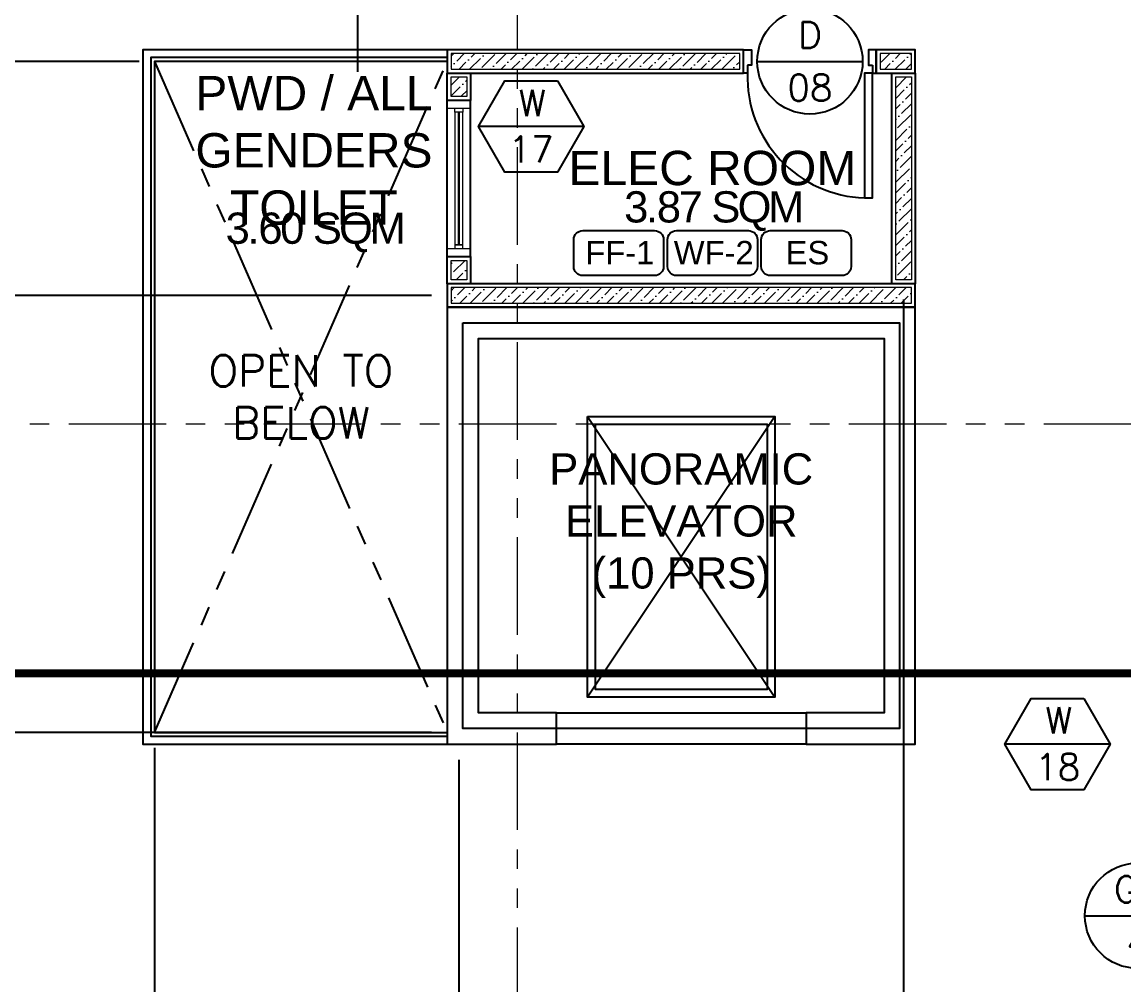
# Model space of a CAD drawing. Header units: metres. Extents: x -12400 to 1, y 0 to 106422.
# Drawn here: x -12076.93 to -12069.87, y 106394.23 to 106400.4 of the extents above; entities that cross this region are included whole.
import ezdxf
from ezdxf.enums import TextEntityAlignment as Align

# ---------------------------------------------------------------- set-up
doc = ezdxf.new("R2010")
doc.units = ezdxf.units.M
doc.header["$PDMODE"] = 35
for name, pattern in [('CENTER', [2, 1.25, -0.25, 0.25, -0.25]), ('HIDDEN2', [4.762499999999999, 3.175, -1.5875]), ('PHANTOM2', [1.25, 0.625, -0.125, 0.125, -0.125, 0.125, -0.125])]:
    doc.linetypes.add(name, pattern=pattern)
for name, color, linetype, lineweight in [('.3', 6, 'Continuous', 30), ('0.1', 1, 'Continuous', 9), ('0.20', 2, 'Continuous', 20), ('A-DIM-100', 8, 'Continuous', 0), ('DIM 001', 251, 'Continuous', 13), ('HATCH', 250, 'Continuous', 5), ('W', 140, 'Continuous', 80)]:
    doc.layers.add(name, color=color, linetype=linetype, lineweight=lineweight)
for name, color, linetype in [('FIXTURE', 35, 'Continuous'), ('P-HIDE', 1, 'HIDDEN2'), ('SCH-DOOR', 23, 'Continuous'), ('SCH-FLR', 224, 'Continuous'), ('SCH-WIND', 181, 'Continuous'), ('tiles', 36, 'Continuous'), ('txt', 2, 'Continuous'), ('WALL', 7, 'Continuous'), ('WINDOW', 1, 'Continuous')]:
    doc.layers.add(name, color=color, linetype=linetype)
doc.layers.add('GUIDELINES', color=206, linetype='Continuous', plot=False)
doc.styles.add('arial', font='arial.ttf')
doc.styles.add('Arial-Bold', font='arial.ttf')
doc.styles.add('CPDA-FONT', font='arial.ttf')
doc.styles.add('DIMTXT-100', font='arial.ttf')
doc.styles.add('swis721', font='swiss.ttf')
doc.styles.add('T-0.15', font='romans.shx', dxfattribs={"height": 0.15})
doc.styles.add('T.25', font='romans.shx', dxfattribs={"height": 0.2})
doc.dimstyles.new('CPDA - D40', dxfattribs={"dimscale": 0.4, "dimtxt": 200, "dimasz": 1.2, "dimexe": 0, "dimexo": 25, "dimgap": 50, "dimtad": 1, "dimdec": 0, "dimdsep": 46, "dimtxsty": 'CPDA-FONT', "dimblk": 'CPDA ARROWHEAD DIM.', "dimcen": 0.25, "dimclrd": 250, "dimclre": 250, "dimclrt": 2, "dimaunit": 1, "dimadec": 0, "dimazin": 0, "dimtfac": 1, "dimtdec": 0, "dimtix": 1, "dimtmove": 0, "dimatfit": 3, "dimldrblk": 'leader.cathy', "dimfxl": 1, "dimarcsym": 0})
doc.dimstyles.new('D-100', dxfattribs={"dimtxt": 0.2, "dimasz": 0.15, "dimexe": 0.1, "dimexo": 0.1, "dimgap": 0.1, "dimtad": 1, "dimdec": 3, "dimzin": 4, "dimdsep": 46, "dimtxsty": 'DIMTXT-100', "dimblk": 'ARCHTICK', "dimcen": 0.2, "dimdle": 0.1, "dimclrd": 8, "dimclre": 8, "dimclrt": 2, "dimadec": 0, "dimazin": 1, "dimtfac": 1, "dimtdec": 3, "dimtofl": 0, "dimtmove": 2, "dimatfit": 3, "dimfxl": 1, "dimarcsym": 0})
doc.dimstyles.new('DIM 200', dxfattribs={"dimtxt": 200, "dimasz": 1, "dimexe": 0, "dimexo": 40, "dimgap": 50, "dimtad": 1, "dimtoh": 1, "dimdec": 0, "dimlfac": 2, "dimtxsty": 'swis721', "dimblk": 'CIR', "dimcen": 0, "dimclrd": 155, "dimclre": 155, "dimclrt": 4, "dimadec": 0, "dimazin": 0, "dimtfac": 1, "dimtdec": 0, "dimtix": 1, "dimtmove": 1, "dimatfit": 3, "dimldrblk": 'CIR', "dimfxl": 0, "dimarcsym": 0})

# ---------------------------------------------------------------- blocks, each defined once
blk = doc.blocks.new('CIR')
at = {"color": 4}
blk.add_circle((0, 0), 50, dxfattribs=at)
blk = doc.blocks.new('D-TAG')
at = {"layer": 'SCH-DOOR'}
blk.add_line((-0.2999999999883585, 0), (0.2999999999883585, 0), dxfattribs=at)
blk.add_circle((0, 5.821121362714621e-11), 0.3, dxfattribs=at)
at = {"layer": 'SCH-DOOR', "color": 2, "style": 'T-0.15'}
for tag, p in [('D-TAG', (-7.105427357601002e-14, 0.150000000029106)), ('D-NO', (-7.105427357601002e-14, -0.1499999999709054))]:
    blk.add_attdef(tag, text='', height=0.15, dxfattribs=at).set_placement(p, align=Align.MIDDLE_CENTER)
blk = doc.blocks.new('CPDA ARROWHEAD DIM.')
at = {"layer": 'tiles', "color": 2}
for p, q in [((0, 67.7242054718663), (0, -67.7242054718663)), ((-67.72420547180809, 0), (67.72420547180809, 0))]:
    blk.add_line(p, q, dxfattribs=at)
at = {"layer": 'tiles', "color": 1}
blk.add_circle((0, 0), 37.7242054718663, dxfattribs=at)
blk = doc.blocks.new('leader.cathy')
at = {"layer": 'WALL', "lineweight": 9}
blk.add_hatch(color=1, dxfattribs=at).paths.add_polyline_path([(-2.328306436538696e-10, 0), (-34.46031830925494, 34.46031830937136), (-23.85371659160592, 45.06692002731143), (21.21320343518164, 1.164153218269348e-10), (-23.8537165914895, -45.0669200271368), (-34.46031830937136, -34.46031830925494)])
at = {"layer": 'WALL', "color": 1, "lineweight": 9}
for p, q in [((-34.46031830960419, 34.46031830931315), (-23.85371659160592, 45.06692002731143)), ((21.21320343518164, 1.164153218269348e-10), (-23.85371659160592, 45.06692002731143)), ((0, 0), (-34.46031830960419, 34.46031830931315)), ((-34.46031830937136, -34.46031830925494), (0, 0)), ((-23.8537165914895, -45.06692002667114), (21.21320343518164, 1.164153218269348e-10))]:
    blk.add_line(p, q, dxfattribs=at)
blk = doc.blocks.new('W-TAG')
at = {"layer": 'SCH-WIND'}
blk.add_line((-0.2999999999883585, 1.4210854715202e-14), (0.2999999999883585, -1.4210854715202e-14), dxfattribs=at)
blk.add_lwpolyline([(-0.1500000000232831, 0.2598076211288429), (-0.3000000000465661, 1.4210854715202e-14), (-0.1500000000232831, -0.2598076211288429), (0.1499999999650754, -0.2598076211288429), (0.2999999999883585, -1.4210854715202e-14), (0.1499999999650754, 0.2598076211288429)], close=True, dxfattribs=at)
at = {"layer": 'SCH-WIND', "color": 2, "style": 'T-0.15'}
for tag, p in [('W-TAG', (-0.005861362880693832, 0.1346037882111908)), ('W-NO', (-1.4210854715202e-14, -0.1299038105644215))]:
    blk.add_attdef(tag, text='', height=0.15, dxfattribs=at).set_placement(p, align=Align.MIDDLE_CENTER)
blk = doc.blocks.new('_ArchTick')
at = {"color": 0, "linetype": 'ByBlock', "const_width": 0.15}
blk.add_lwpolyline([(-0.5, -0.5), (0.5, 0.5)], dxfattribs=at)
blk = doc.blocks.new('*D1884')
at = {"layer": 'DEFPOINTS', "color": 0, "transparency": 16777216}
for p in [(-12077.65441529414, 106401.7952236538), (-12088.90441529417, 106400.1452236538), (-12076.07941529413, 106400.1452236538)]:
    blk.add_point(p, dxfattribs=at)
at = {"layer": 'DIM 001', "color": 8, "lineweight": -2, "transparency": 16777216}
for p, q in [((-12088.90441529417, 106401.8952236538), (-12088.90441529417, 106400.0452236538)), ((-12077.75441529414, 106401.7952236538), (-12089.00441529417, 106401.7952236538)), ((-12076.17941529413, 106400.1452236538), (-12089.00441529417, 106400.1452236538))]:
    blk.add_line(p, q, dxfattribs=at)
at = {"layer": 'DIM 001', "color": 8, "lineweight": -2, "transparency": 16777216, "xscale": 0.15, "yscale": 0.15, "zscale": 0.15}
for p, rotation in [((-12088.90441529417, 106401.7952236538), 90), ((-12088.90441529417, 106400.1452236538), 270)]:
    blk.add_blockref('_ArchTick', p, dxfattribs=dict(at, rotation=rotation))
at = {"layer": 'DIM 001', "color": 2, "transparency": 16777216, "insert": (-12089.10652989169, 106400.9702236537), "char_height": 0.2, "attachment_point": 5, "rotation": 90, "style": 'DIMTXT-100'}
blk.add_mtext('1.650', dxfattribs=at)
blk = doc.blocks.new('*D1885')
at = {"layer": 'DEFPOINTS', "color": 0, "transparency": 16777216}
for p in [(-12076.07941529413, 106400.1452236538), (-12088.90441529418, 106398.6452236538), (-12074.20441529415, 106398.6452236538)]:
    blk.add_point(p, dxfattribs=at)
at = {"layer": 'DIM 001', "color": 8, "lineweight": -2, "transparency": 16777216}
for p, q in [((-12088.90441529418, 106400.2452236538), (-12088.90441529418, 106398.5452236538)), ((-12076.17941529413, 106400.1452236538), (-12089.00441529418, 106400.1452236538)), ((-12074.30441529415, 106398.6452236538), (-12089.00441529418, 106398.6452236538))]:
    blk.add_line(p, q, dxfattribs=at)
at = {"layer": 'DIM 001', "color": 8, "lineweight": -2, "transparency": 16777216, "xscale": 0.15, "yscale": 0.15, "zscale": 0.15}
for p, rotation in [((-12088.90441529418, 106400.1452236538), 90), ((-12088.90441529418, 106398.6452236538), 270)]:
    blk.add_blockref('_ArchTick', p, dxfattribs=dict(at, rotation=rotation))
at = {"layer": 'DIM 001', "color": 2, "transparency": 16777216, "insert": (-12089.10652989169, 106399.3952236537), "char_height": 0.2, "attachment_point": 5, "rotation": 90, "style": 'DIMTXT-100'}
blk.add_mtext('1.500', dxfattribs=at)
blk = doc.blocks.new('*D1886')
at = {"layer": 'DEFPOINTS', "color": 0, "transparency": 16777216}
for p in [(-12074.20441529415, 106398.6452236538), (-12088.90441529419, 106395.8452236538), (-12074.20441529415, 106395.8452236538)]:
    blk.add_point(p, dxfattribs=at)
at = {"layer": 'DIM 001', "color": 8, "lineweight": -2, "transparency": 16777216}
for p, q in [((-12088.90441529419, 106398.7452236538), (-12088.90441529419, 106395.7452236538)), ((-12074.30441529415, 106398.6452236538), (-12089.00441529419, 106398.6452236538)), ((-12074.30441529415, 106395.8452236538), (-12089.00441529419, 106395.8452236538))]:
    blk.add_line(p, q, dxfattribs=at)
at = {"layer": 'DIM 001', "color": 8, "lineweight": -2, "transparency": 16777216, "xscale": 0.15, "yscale": 0.15, "zscale": 0.15}
for p, rotation in [((-12088.90441529419, 106398.6452236538), 90), ((-12088.90441529419, 106395.8452236538), 270)]:
    blk.add_blockref('_ArchTick', p, dxfattribs=dict(at, rotation=rotation))
at = {"layer": 'DIM 001', "color": 2, "transparency": 16777216, "insert": (-12089.1065298917, 106397.2452236537), "char_height": 0.2, "attachment_point": 5, "rotation": 90, "style": 'DIMTXT-100'}
blk.add_mtext('2.800', dxfattribs=at)
blk = doc.blocks.new('*D1887')
at = {"layer": 'DEFPOINTS', "color": 0, "transparency": 16777216}
for p in [(-12074.20441529415, 106395.8452236538), (-12088.9044152942, 106393.8452236537), (-12074.90441529414, 106393.8452236537)]:
    blk.add_point(p, dxfattribs=at)
at = {"layer": 'DIM 001', "color": 8, "lineweight": -2, "transparency": 16777216}
for p, q in [((-12088.9044152942, 106395.9452236538), (-12088.9044152942, 106393.7452236537)), ((-12074.30441529415, 106395.8452236538), (-12089.0044152942, 106395.8452236538)), ((-12075.00441529414, 106393.8452236537), (-12089.0044152942, 106393.8452236537))]:
    blk.add_line(p, q, dxfattribs=at)
at = {"layer": 'DIM 001', "color": 8, "lineweight": -2, "transparency": 16777216, "xscale": 0.15, "yscale": 0.15, "zscale": 0.15}
for p, rotation in [((-12088.9044152942, 106395.8452236538), 90), ((-12088.9044152942, 106393.8452236537), 270)]:
    blk.add_blockref('_ArchTick', p, dxfattribs=dict(at, rotation=rotation))
at = {"layer": 'DIM 001', "color": 2, "transparency": 16777216, "insert": (-12089.10652989171, 106394.8452236537), "char_height": 0.2, "attachment_point": 5, "rotation": 90, "style": 'DIMTXT-100'}
blk.add_mtext('2.000', dxfattribs=at)
blk = doc.blocks.new('*D1855')
at = {"layer": 'DEFPOINTS', "color": 0, "transparency": 16777216}
for p in [(-12071.27941529413, 106398.7202236537), (-12069.75441529414, 106388.5702236537), (-12071.27941529413, 106385.3202236537)]:
    blk.add_point(p, dxfattribs=at)
at = {"layer": 'DIM 001', "color": 8, "lineweight": -2, "transparency": 16777216}
for p, q in [((-12071.27941529413, 106398.6202236537), (-12071.27941529413, 106385.2202236537)), ((-12069.75441529414, 106388.4702236537), (-12069.75441529414, 106385.2202236537)), ((-12069.65441529414, 106385.3202236537), (-12071.37941529413, 106385.3202236537))]:
    blk.add_line(p, q, dxfattribs=at)
at = {"layer": 'DIM 001', "color": 8, "lineweight": -2, "transparency": 16777216, "xscale": 0.15, "yscale": 0.15, "zscale": 0.15, "rotation": 180}
blk.add_blockref('_ArchTick', (-12071.27941529413, 106385.3202236537), dxfattribs=at)
at = {"layer": 'DIM 001', "color": 8, "lineweight": -2, "transparency": 16777216, "xscale": 0.15, "yscale": 0.15, "zscale": 0.15}
blk.add_blockref('_ArchTick', (-12069.75441529414, 106385.3202236537), dxfattribs=at)
at = {"layer": 'DIM 001', "color": 2, "transparency": 16777216, "insert": (-12070.51691529413, 106385.5223382512), "char_height": 0.2, "attachment_point": 5, "style": 'DIMTXT-100'}
blk.add_mtext('1.525', dxfattribs=at)
blk = doc.blocks.new('*D1856')
at = {"layer": 'DEFPOINTS', "color": 0, "transparency": 16777216}
for p in [(-12074.12941529415, 106395.7702236537), (-12071.27941529413, 106395.7702236537), (-12074.12941529415, 106385.3202236537)]:
    blk.add_point(p, dxfattribs=at)
at = {"layer": 'DIM 001', "color": 8, "lineweight": -2, "transparency": 16777216}
for p, q in [((-12074.12941529415, 106395.6702236537), (-12074.12941529415, 106385.2202236537)), ((-12071.27941529413, 106395.6702236537), (-12071.27941529413, 106385.2202236537)), ((-12071.17941529413, 106385.3202236537), (-12074.22941529415, 106385.3202236537))]:
    blk.add_line(p, q, dxfattribs=at)
at = {"layer": 'DIM 001', "color": 8, "lineweight": -2, "transparency": 16777216, "xscale": 0.15, "yscale": 0.15, "zscale": 0.15, "rotation": 180}
blk.add_blockref('_ArchTick', (-12074.12941529415, 106385.3202236537), dxfattribs=at)
at = {"layer": 'DIM 001', "color": 8, "lineweight": -2, "transparency": 16777216, "xscale": 0.15, "yscale": 0.15, "zscale": 0.15}
blk.add_blockref('_ArchTick', (-12071.27941529413, 106385.3202236537), dxfattribs=at)
at = {"layer": 'DIM 001', "color": 2, "transparency": 16777216, "insert": (-12072.70441529414, 106385.5223382512), "char_height": 0.2, "attachment_point": 5, "style": 'DIMTXT-100'}
blk.add_mtext('2.850', dxfattribs=at)
blk = doc.blocks.new('*D1857')
at = {"layer": 'DEFPOINTS', "color": 0, "transparency": 16777216}
for p in [(-12076.0794152941, 106395.8452236538), (-12074.12941529415, 106395.7702236537), (-12076.0794152941, 106385.3202236537)]:
    blk.add_point(p, dxfattribs=at)
at = {"layer": 'DIM 001', "color": 8, "lineweight": -2, "transparency": 16777216}
for p, q in [((-12076.0794152941, 106395.7452236538), (-12076.0794152941, 106385.2202236537)), ((-12074.12941529415, 106395.6702236537), (-12074.12941529415, 106385.2202236537)), ((-12074.02941529415, 106385.3202236537), (-12076.1794152941, 106385.3202236537))]:
    blk.add_line(p, q, dxfattribs=at)
at = {"layer": 'DIM 001', "color": 8, "lineweight": -2, "transparency": 16777216, "xscale": 0.15, "yscale": 0.15, "zscale": 0.15, "rotation": 180}
blk.add_blockref('_ArchTick', (-12076.0794152941, 106385.3202236537), dxfattribs=at)
at = {"layer": 'DIM 001', "color": 8, "lineweight": -2, "transparency": 16777216, "xscale": 0.15, "yscale": 0.15, "zscale": 0.15}
blk.add_blockref('_ArchTick', (-12074.12941529415, 106385.3202236537), dxfattribs=at)
at = {"layer": 'DIM 001', "color": 2, "transparency": 16777216, "insert": (-12075.10441529413, 106385.5223382512), "char_height": 0.2, "attachment_point": 5, "style": 'DIMTXT-100'}
blk.add_mtext('1.950', dxfattribs=at)
blk = doc.blocks.new('*D1858')
at = {"layer": 'DEFPOINTS', "color": 0, "transparency": 16777216}
for p in [(-12076.0794152941, 106395.8452236538), (-12077.75441529411, 106388.5702236537), (-12077.75441529411, 106385.3202236537)]:
    blk.add_point(p, dxfattribs=at)
at = {"layer": 'DIM 001', "color": 8, "lineweight": -2, "transparency": 16777216}
for p, q in [((-12076.0794152941, 106395.7452236538), (-12076.0794152941, 106385.2202236537)), ((-12077.75441529411, 106388.4702236537), (-12077.75441529411, 106385.2202236537)), ((-12075.9794152941, 106385.3202236537), (-12077.85441529411, 106385.3202236537))]:
    blk.add_line(p, q, dxfattribs=at)
at = {"layer": 'DIM 001', "color": 8, "lineweight": -2, "transparency": 16777216, "xscale": 0.15, "yscale": 0.15, "zscale": 0.15, "rotation": 180}
blk.add_blockref('_ArchTick', (-12077.75441529411, 106385.3202236537), dxfattribs=at)
at = {"layer": 'DIM 001', "color": 8, "lineweight": -2, "transparency": 16777216, "xscale": 0.15, "yscale": 0.15, "zscale": 0.15}
blk.add_blockref('_ArchTick', (-12076.0794152941, 106385.3202236537), dxfattribs=at)
at = {"layer": 'DIM 001', "color": 2, "transparency": 16777216, "insert": (-12076.9169152941, 106385.5223382512), "char_height": 0.2, "attachment_point": 5, "style": 'DIMTXT-100'}
blk.add_mtext('1.675', dxfattribs=at)
blk = doc.blocks.new('WINDOW-02')
at = {"layer": '.3', "color": 3}
blk.add_lwpolyline([(891.6890577681731, 3702.173521903613), (892.5390577681726, 3702.17352190362)], dxfattribs=at)
at = {"layer": '0.20'}
for points in [[(891.614057768173, 3702.098521903613), (891.664057768173, 3702.098521903613), (891.664057768173, 3702.248521903613), (891.614057768173, 3702.248521903613)], [(891.6890577681731, 3702.148521903613), (891.664057768173, 3702.148521903613), (891.664057768173, 3702.198521903613), (891.6890577681731, 3702.198521903613)], [(892.5390577681728, 3702.148521903613), (892.5640577681729, 3702.148521903613), (892.5640577681729, 3702.198521903613), (892.5390577681728, 3702.198521903613)], [(892.614057768173, 3702.098521903613), (892.5640577681729, 3702.098521903613), (892.5640577681729, 3702.248521903613), (892.614057768173, 3702.248521903613)]]:
    blk.add_lwpolyline(points, close=True, dxfattribs=at)
at = {"layer": '0.20', "color": 8}
blk.add_lwpolyline([(892.5390577681728, 3702.148521903613), (891.6890577681731, 3702.148521903613), (891.6890577681731, 3702.198521903613), (892.5390577681728, 3702.198521903613)], close=True, dxfattribs=at)
at = {"layer": 'WINDOW'}
for p, q in [((891.614057768173, 3702.248521903613), (892.614057768173, 3702.248521903613)), ((891.614057768173, 3702.098521903613), (892.614057768173, 3702.098521903613))]:
    blk.add_line(p, q, dxfattribs=at)
blk = doc.blocks.new('*U1745')
at = {"layer": 'HATCH'}
h = blk.add_hatch(dxfattribs=at)
h.set_pattern_fill('ANSI36', color=256, scale=0.015)
h.set_pattern_definition([(45, (12092.62419102844, -106406.7665946045), (0.025256970340507, 0.09260889124852564), [0.1190625, -0.0238125, 0, -0.0238125])])
h.paths.add_polyline_path([(0.0249999999996362, 0.1249999999854481), (0.0249999999996362, 0.02499999999417924), (1.324999999930582, 0.02499999999417924), (1.324999999930582, 0.1249999999854481)])
at = {"color": 4}
blk.add_lwpolyline([(1.349999999930219, 0), (1.349999999930219, 0.1499999999796273), (0, 0.1499999999796273), (0, 0)], close=True, dxfattribs=at)
at = {"layer": 'HATCH'}
blk.add_lwpolyline([(1.324999999930582, 0.02499999999417923), (1.324999999930582, 0.1249999999854481), (0.0249999999996362, 0.1249999999854481), (0.0249999999996362, 0.02499999999417923)], close=True, dxfattribs=at)
blk = doc.blocks.new('*U1746')
at = {"layer": 'HATCH'}
h = blk.add_hatch(dxfattribs=at)
h.set_pattern_fill('ANSI36', color=256, scale=0.015)
h.set_pattern_definition([(45, (12091.52419102847, -106406.7665946045), (0.025256970340507, 0.09260889124852564), [0.1190625, -0.0238125, 0, -0.0238125])])
h.paths.add_polyline_path([(0.0249999999996362, 0.1249999999854481), (0.0249999999996362, 0.02499999999417923), (0.2249999999702341, 0.02499999999417923), (0.2249999999702341, 0.1249999999854481)])
at = {"color": 4}
blk.add_lwpolyline([(0.2499999999698703, 0), (0.2499999999698703, 0.1499999999796273), (0, 0.1499999999796273), (0, 0)], close=True, dxfattribs=at)
at = {"layer": 'HATCH'}
blk.add_lwpolyline([(0.2249999999702341, 0.02499999999417923), (0.2249999999702341, 0.1249999999854481), (0.0249999999996362, 0.1249999999854481), (0.0249999999996362, 0.02499999999417923)], close=True, dxfattribs=at)
blk = doc.blocks.new('A$C5BEE79EC')
at = {"layer": 'FIXTURE', "color": 3}
for points in [[(-0.1000000000003638, 0.8250000000008413), (-0.1500000000000909, 0.8250000000008413), (-0.1500000000000909, 0.850000000001387), (0, 0.850000000001387), (0, 0.8000000000002956), (-0.1000000000003638, 0.8000000000002956), (-0.1000000000003638, 0.8250000000008413)], [(-0.1000000000003638, 0.0250000000005457), (-0.1500000000000909, 0.0250000000005457), (-0.1500000000000909, 0), (0, 0), (0, 0.05000000000109139), (-0.1000000000003638, 0.05000000000109139), (-0.1000000000003638, 0.0250000000005457)]]:
    blk.add_lwpolyline(points, dxfattribs=at)
at = {"layer": 'FIXTURE', "color": 2, "ltscale": 0.3}
blk.add_lwpolyline([(-0.1500000000000909, 0.0250000000005457), (-0.1500000000000909, 0.0750000000007276), (-0.9500000000003865, 0.0750000000007276), (-0.9500000000003865, 0.0250000000005457)], close=True, dxfattribs=at)
at = {"layer": 'FIXTURE', "color": 1}
blk.add_arc((-0.1750000000002387, 0.05000000000063665), 0.7754031209637504, 88.15238973399559, 178.1523897339972, dxfattribs=at)
blk = doc.blocks.new('*U1749')
at = {"layer": 'HATCH'}
h = blk.add_hatch(dxfattribs=at)
h.set_pattern_fill('ANSI36', color=256, scale=0.015)
h.set_pattern_definition([(45, (12093.17419102851, -106406.7665946045), (0.025256970340507, 0.09260889124852564), [0.1190625, -0.0238125, 0, -0.0238125])])
h.paths.add_polyline_path([(0.0249999999996362, 0.1249999999854481), (0.0249999999996362, 0.02499999999417923), (1.875000000009664, 0.02499999999417923), (1.875000000009664, 0.1249999999854481)])
at = {"color": 4}
blk.add_lwpolyline([(1.9000000000093, 0), (1.9000000000093, 0.1499999999796273), (0, 0.1499999999796273), (0, 0)], close=True, dxfattribs=at)
at = {"layer": 'HATCH'}
blk.add_lwpolyline([(1.875000000009664, 0.02499999999417923), (1.875000000009664, 0.1249999999854481), (0.0249999999996362, 0.1249999999854481), (0.0249999999996362, 0.02499999999417923)], close=True, dxfattribs=at)
blk = doc.blocks.new('*U1779')
at = {"layer": 'HATCH'}
h = blk.add_hatch(dxfattribs=at)
h.set_pattern_fill('ANSI36', color=256, scale=0.015)
h.set_pattern_definition([(45, (12091.44919102847, -106406.7665946045), (0.025256970340507, 0.09260889124852564), [0.1190625, -0.0238125, 0, -0.0238125])])
h.paths.add_polyline_path([(0.0249999999996362, 0.1249999999854481), (0.0249999999996362, 0.02499999999417923), (0.1499999999668944, 0.02499999999417923), (0.1499999999668944, 0.1249999999854481)])
at = {"color": 4}
blk.add_lwpolyline([(0.1749999999665306, 0), (0.1749999999665306, 0.1499999999796273), (0, 0.1499999999796273), (0, 0)], close=True, dxfattribs=at)
at = {"layer": 'HATCH'}
blk.add_lwpolyline([(0.1499999999668944, 0.02499999999417923), (0.1499999999668944, 0.1249999999854481), (0.0249999999996362, 0.1249999999854481), (0.0249999999996362, 0.02499999999417923)], close=True, dxfattribs=at)
blk = doc.blocks.new('*U1747')
at = {"layer": 'HATCH'}
h = blk.add_hatch(dxfattribs=at)
h.set_pattern_fill('ANSI36', color=256, scale=0.015)
h.set_pattern_definition([(45, (12094.27419102849, -106406.7665946045), (0.025256970340507, 0.09260889124852564), [0.1190625, -0.0238125, 0, -0.0238125])])
h.paths.add_polyline_path([(0.0249999999996362, 0.1249999999854481), (0.0249999999996362, 0.02499999999417924), (2.974999999990019, 0.02499999999417924), (2.974999999990019, 0.1249999999854481)])
at = {"color": 4}
blk.add_lwpolyline([(2.999999999989655, 0), (2.999999999989655, 0.1499999999796273), (0, 0.1499999999796273), (0, 0)], close=True, dxfattribs=at)
at = {"layer": 'HATCH'}
blk.add_lwpolyline([(2.974999999990019, 0.02499999999417923), (2.974999999990019, 0.1249999999854481), (0.0249999999996362, 0.1249999999854481), (0.0249999999996362, 0.02499999999417923)], close=True, dxfattribs=at)
blk = doc.blocks.new('FP_5F')
at = {"color": 2, "linetype": 'Continuous', "ltscale": 0.05}
for points in [[(13.64999999999236, 12.75), (11.70000000002619, 12.75), (11.70000000002801, 8.300000000017462), (13.64999999999236, 8.300000000017462)], [(13.64999999999236, 12.70000000001164), (11.75000000001455, 12.70000000001164), (11.75000000001637, 8.35000000000582), (13.64999999999236, 8.35000000000582)]]:
    blk.add_lwpolyline(points, dxfattribs=at)
at = {"color": 1, "linetype": 'Continuous', "ltscale": 0.05}
blk.add_lwpolyline([(13.64999999999236, 12.67500000001746), (11.77500000000873, 12.67500000001746), (11.77500000001055, 8.375), (13.64999999999236, 8.375)], dxfattribs=at)
at = {"color": 8, "linetype": 'PHANTOM2'}
for points in [[(11.77500000000873, 12.67500000001746), (13.64999999999236, 8.375)], [(11.77500000000873, 8.375), (13.64999999999236, 12.67500000001746)]]:
    blk.add_lwpolyline(points, dxfattribs=at)
blk.add_lwpolyline([(15.94999999999163, 8.30000000000291), (16.64999999999236, 8.30000000000291), (16.64999999999236, 11.10000000000582), (13.64999999999236, 11.10000000000582), (13.64999999999236, 8.30000000000291), (14.34999999999127, 8.30000000000291), (14.34999999999127, 8.500000000014552), (13.84999999999127, 8.500000000014552), (13.84999999999127, 10.90000000000873), (16.44999999999163, 10.90000000000873), (16.44999999999163, 8.500000000014552), (15.94999999999163, 8.500000000014552)], close=True)
at = {"layer": 'FIXTURE', "color": 2, "ltscale": 0.3}
for points in [[(14.549999999992, 10.40000000000873), (15.74999999999091, 10.40000000000873), (15.74999999999091, 8.60000000000582), (14.549999999992, 8.60000000000582)], [(14.59999999999127, 10.35000000000582), (15.69999999999163, 10.35000000000582), (15.69999999999163, 8.650000000008731), (14.59999999999127, 8.650000000008731)]]:
    blk.add_lwpolyline(points, close=True, dxfattribs=at)
at = {"layer": 'GUIDELINES'}
blk.add_lwpolyline([(13.74999999999091, 11.00000000001455), (16.549999999992, 11.00000000001455), (16.549999999992, 8.400000000008731), (13.74999999999091, 8.400000000008731)], close=True, dxfattribs=at)
for points in [[(15.74999999999091, 10.40000000000873), (14.549999999992, 8.60000000000582)], [(14.549999999992, 10.40000000000873), (15.74999999999091, 8.60000000000582)]]:
    blk.add_lwpolyline(points, dxfattribs=at)
at = {"layer": 'P-HIDE'}
blk.add_lwpolyline([(14.34999999999127, 8.500000000014552), (15.94999999999163, 8.500000000014552), (15.94999999999163, 8.30000000000291), (14.34999999999127, 8.30000000000291)], close=True, dxfattribs=at)
for name, p in [('*U1749', (13.65000000001237, 12.60000000003492)), ('*U1746', (16.40000000001237, 12.59999999991851)), ('*U1747', (13.64999999999236, 11.10000000000582))]:
    blk.add_blockref(name, p)
at = {"xscale": -1, "rotation": 270}
for name, p in [('*U1779', (13.64999999999236, 12.4249999999447)), ('*U1745', (16.50000000001273, 11.24999999998545)), ('WINDOW-02', (-3688.448521903621, -880.1890577682207)), ('*U1779', (13.64999999999236, 11.24999999998545))]:
    blk.add_blockref(name, p, dxfattribs=at)
at = {"layer": 'WALL', "rotation": 90}
blk.add_blockref('A$C5BEE79EC', (16.40000000001237, 12.74999999991269), dxfattribs=at)
at = {"layer": '0.1', "color": 2, "char_height": 0.1, "attachment_point": 5}
for insert in [(13.34999999999309, 12.85000000000582), (12.07499999999891, 8.47500000000582), (12.00000000002728, 8.200000000011642)]:
    blk.add_mtext_dynamic_manual_height_columns('{\\Fx-hlvm1s|c0;\\W0.9;\\T0.9;\\C3;RAILINGS}', width=5150.828219755791, gutter_width=1, heights=[0], dxfattribs=dict(at, insert=insert))
for insert, rotation in [((11.60000000002583, 12.44999999999709), 89.99999999999983), ((11.875, 12.37500000001455), 90.00000000000017)]:
    blk.add_mtext_dynamic_manual_height_columns('{\\Fx-hlvm1s|c0;\\W0.9;\\T0.9;\\C3;RAILINGS}', width=5150.828219755791, gutter_width=1, heights=[0], dxfattribs=dict(at, insert=insert, rotation=rotation))
at = {"layer": '0.1', "color": 2, "char_height": 0.2, "attachment_point": 5}
for s, insert, style in [('{\\C3;OPEN TO BELOW}', (12.71249999999964, 10.52500000000873), 'T.25'), ('{\\C3;PANORAMIC ELEVATOR\\P(10 PRS)}', (15.14999999999054, 9.700000000026193), 'arial')]:
    blk.add_mtext_dynamic_manual_height_columns(s, width=1.975237084504897, gutter_width=1, heights=[0], dxfattribs=dict(at, insert=insert, style=style))
blk = doc.blocks.new('GRID1')
at = {"color": 6, "linetype": 'PHANTOM2'}
for points in [[(-12147.25441529414, 106384.7702236537), (-12147.25441529414, 106412.5702236537)], [(-12130.75441529413, 106398.6202236537), (-12163.75441529414, 106398.6202236537)]]:
    blk.add_leader(points, dimstyle='DIM 200', override={"dimasz": 0.002, "dimgap": 60, "dimtad": 0}, dxfattribs=at)

msp = doc.modelspace()

# ---------------------------------------------------------------- linework, layer by layer
at = {"layer": 'SCH-FLR', "color": 1}
for points in [[(-12072.87501529412, 106398.7724836423), (-12073.33581529415, 106398.7724836423, -0.414213562373095), (-12073.39341529411, 106398.8300836423), (-12073.39341529411, 106399.0028836423, -0.414213562373095), (-12073.33581529415, 106399.0604836423), (-12072.87501529412, 106399.0604836423, -0.414213562373095), (-12072.81741529412, 106399.0028836423), (-12072.81741529412, 106398.8300836423, -0.414213562373095)], [(-12072.27401529412, 106398.7724836423), (-12072.73481529415, 106398.7724836423, -0.414213562373095), (-12072.79241529411, 106398.8300836423), (-12072.79241529411, 106399.0028836423, -0.414213562373095), (-12072.73481529415, 106399.0604836423), (-12072.27401529412, 106399.0604836423, -0.414213562373095), (-12072.21641529411, 106399.0028836423), (-12072.21641529411, 106398.8300836423, -0.414213562373095)], [(-12071.67301529412, 106398.7724836423), (-12072.13381529415, 106398.7724836423, -0.414213562373095), (-12072.19141529412, 106398.8300836423), (-12072.19141529412, 106399.0028836423, -0.414213562373095), (-12072.13381529415, 106399.0604836423), (-12071.67301529412, 106399.0604836423, -0.414213562373095), (-12071.61541529411, 106399.0028836423), (-12071.61541529411, 106398.8300836423, -0.414213562373095)]]:
    msp.add_lwpolyline(points, format="xyb", close=True, dxfattribs=at)
at = {"layer": 'W', "linetype": 'CENTER', "ltscale": 1.2, "const_width": 0.05}
msp.add_lwpolyline([(-12091.1544152944, 106396.2235543709), (-12022.41296792597, 106396.2235543709), (-12022.41296792597, 106396.2235543709), (-12022.57290731897, 106396.2235543709)], dxfattribs=at)

# ---------------------------------------------------------------- block references
at = {"color": 1}
msp.add_blockref('FP_5F', (-12087.85441529414, 106387.4702236537), dxfattribs=at)
at = {"layer": 'A-DIM-100'}
msp.add_blockref('GRID1', (73.50000000000182, -0.8000000000029104), dxfattribs=at)
msp.add_blockref('GRID1', (73.50000000000182, -0.8000000000029104), dxfattribs=at)
at = {"layer": 'SCH-WIND', "xscale": 1.125, "yscale": 1.125, "zscale": 1.125}
for p, values in [((-12071.87941529413, 106400.1452236536), {'D-NO': '08', 'D-TAG': 'D'}), ((-12069.77941529414, 106394.6702236537), {'D-NO': '4', 'D-TAG': 'GD'})]:
    msp.add_blockref('D-TAG', p, dxfattribs=at).add_auto_attribs(values)
at = {"layer": 'SCH-WIND', "color": 2}
ref = msp.add_blockref('W-TAG', (-12073.66691529414, 106399.7279400799), dxfattribs=dict(at, xscale=-1.125000000042443, yscale=1.125000000042443, zscale=1.125000000042443))
ref.add_attrib('W-NO', '17', dxfattribs={"color": 2, "height": 0.1687500000063664, "style": 'T-0.15'}).set_placement((-12073.66691529414, 106399.581798293), align=Align.MIDDLE_CENTER)
ref.add_attrib('W-TAG', 'W', dxfattribs={"color": 2, "height": 0.1687500000063664, "style": 'T-0.15'}).set_placement((-12073.6603212609, 106399.8793693417), align=Align.MIDDLE_CENTER)
ref = msp.add_blockref('W-TAG', (-12070.29191529415, 106395.7702236537), dxfattribs=dict(at, xscale=-1.125000000042443, yscale=1.125000000042443, zscale=1.125000000042443))
ref.add_attrib('W-NO', '18', dxfattribs={"color": 2, "height": 0.1687500000063664, "style": 'T-0.15'}).set_placement((-12070.29191529415, 106395.6240818668), align=Align.MIDDLE_CENTER)
ref.add_attrib('W-TAG', 'W', dxfattribs={"color": 2, "height": 0.1687500000063664, "style": 'T-0.15'}).set_placement((-12070.28532126091, 106395.9216529154), align=Align.MIDDLE_CENTER)

# ---------------------------------------------------------------- texts
at = {"linetype": 'Continuous', "attachment_point": 5, "style": 'arial'}
for s, width, insert, char_height in [('\\pxse0.75,t28;{\\C4;PWD / ALL \\PGENDERS TOILET}', 2.230896182115161, (-12075.05840075137, 106399.5738337666), 0.22), ('\\pxse0.75,t28;{\\C4;ELEC ROOM}', 6.084194777119323, (-12072.50441529414, 106399.4604836423), 0.22), ('\\pxse0.75,t28;{\\T0.9;\\C3;3.87 SQM}', 6.084194777119323, (-12072.50441529414, 106399.1854836423), 0.2), ('\\pxse0.75,t28;{\\T0.9;\\C3;3.60 SQM}', 6.084194777119323, (-12075.05840075137, 106399.0488337666), 0.2)]:
    msp.add_mtext_dynamic_manual_height_columns(s, width=width, gutter_width=0.001, heights=[0], dxfattribs=dict(at, insert=insert, char_height=char_height))
at = {"layer": 'txt', "color": 6, "linetype": 'Continuous', "char_height": 0.15, "width": 0.4656548431105184, "attachment_point": 2, "style": 'Arial-Bold'}
for s, insert in [('{\\C2;FF-1}', (-12073.09729239318, 106398.994595815)), ('{\\C2;WF-2}', (-12072.49629239318, 106398.994595815)), ('{\\C2;ES}', (-12071.89529239318, 106398.994595815))]:
    msp.add_mtext(s, dxfattribs=dict(at, insert=insert))

# ---------------------------------------------------------------- dimensions: what is measured, and where the dimension line sits
at = {"layer": 'DIM 001'}
for base, p1, p2, picture, middle in [((-12088.90441529417, 106400.1452236538), (-12077.65441529414, 106401.7952236537), (-12076.07941529413, 106400.1452236537), '*D1884', (-12089.10652989169, 106400.9702236537)), ((-12088.90441529418, 106398.6452236538), (-12076.07941529413, 106400.1452236537), (-12074.20441529414, 106398.6452236537), '*D1885', (-12089.10652989169, 106399.3952236537)), ((-12088.90441529419, 106395.8452236538), (-12074.20441529414, 106398.6452236537), (-12074.20441529414, 106395.8452236537), '*D1886', (-12089.1065298917, 106397.2452236537)), ((-12088.9044152942, 106393.8452236537), (-12074.20441529414, 106395.8452236537), (-12074.90441529414, 106393.8452236537), '*D1887', (-12089.10652989171, 106394.8452236537))]:
    dim = msp.add_linear_dim(base=base, p1=p1, p2=p2, angle=90, dimstyle='D-100', dxfattribs=at)
    dim.commit()
    dim.dimension.update_dxf_attribs({"geometry": picture, "text_midpoint": middle})
for base, p1, p2, picture, middle in [((-12071.27941529413, 106385.3202236537), (-12069.75441529414, 106388.5702236537), (-12071.27941529413, 106398.7202236537), '*D1855', (-12070.51691529413, 106385.5223382512)), ((-12077.75441529411, 106385.3202236537), (-12076.0794152941, 106395.8452236538), (-12077.75441529411, 106388.5702236537), '*D1858', (-12076.9169152941, 106385.5223382512)), ((-12076.0794152941, 106385.3202236537), (-12074.12941529415, 106395.7702236537), (-12076.0794152941, 106395.8452236538), '*D1857', (-12075.10441529413, 106385.5223382512)), ((-12074.12941529415, 106385.3202236537), (-12071.27941529413, 106395.7702236537), (-12074.12941529415, 106395.7702236537), '*D1856', (-12072.70441529414, 106385.5223382512))]:
    dim = msp.add_linear_dim(base=base, p1=p1, p2=p2, dimstyle='D-100', dxfattribs=at)
    dim.commit()
    dim.dimension.update_dxf_attribs({"geometry": picture, "text_midpoint": middle})

# ---------------------------------------------------------------- leaders
msp.add_leader([(-12074.77987441161, 106402.2269864684), (-12074.77987441161, 106400.0792301977)], dimstyle='CPDA - D40', override={"dimasz": 0.01, "dimtad": 0})

doc.saveas('drawing.dxf')
